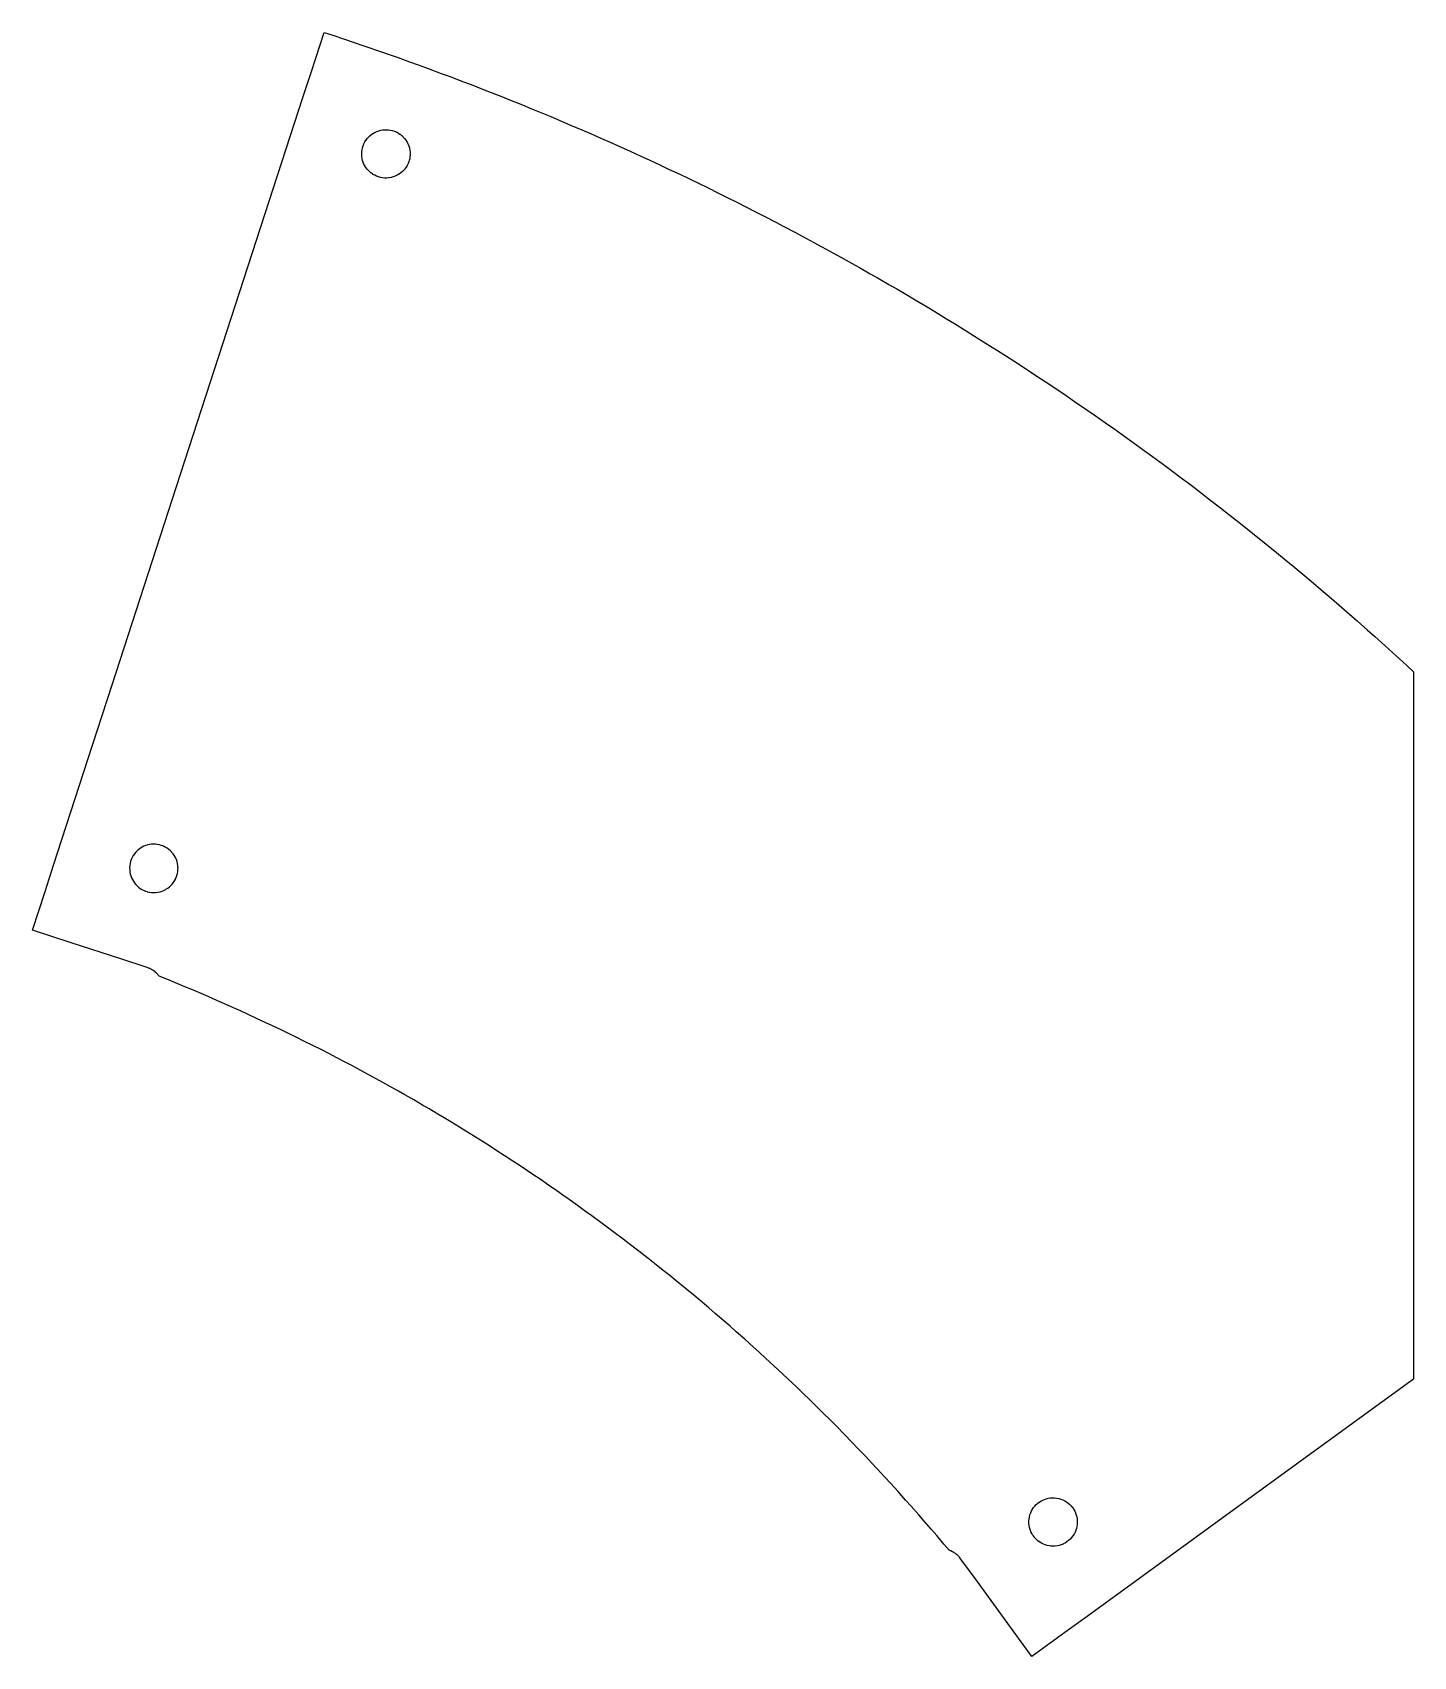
# Model space of a CAD drawing. Header units: millimetres. Extents: x -480 to -195, y 243 to 578.
import ezdxf

# ---------------------------------------------------------------- set-up
doc = ezdxf.new("R2010")
doc.units = ezdxf.units.MM
doc.layers.add('Mesh_cs002', color=7, linetype='CONTINUOUS')

msp = doc.modelspace()

# ---------------------------------------------------------------- linework, layer by layer
at = {"layer": 'Mesh_cs002'}
for p, q in [((-422.738, 570.228, 5.1), (-420.129, 578.258, 5.1)), ((-420.129, 578.258, 5.1), (-418.337, 577.669, 5.1)), ((-418.337, 577.669, 5.1), (-415.912, 576.871, 5.1)), ((-415.912, 576.871, 5.1), (-414.124, 576.268, 5.1)), ((-414.124, 576.268, 5.1), (-411.703, 575.452, 5.1)), ((-411.703, 575.452, 5.1), (-408.479, 574.334, 5.1)), ((-408.479, 574.334, 5.1), (-406.66, 573.706, 5.1)), ((-406.66, 573.706, 5.1), (-404.846, 573.065, 5.1)), ((-404.846, 573.065, 5.1), (-402.472, 572.219, 5.1)), ((-402.472, 572.219, 5.1), (-400.663, 571.565, 5.1)), ((-400.663, 571.565, 5.1), (-399.183, 571.028, 5.1)), ((-399.183, 571.028, 5.1), (-397.705, 570.483, 5.1)), ((-397.705, 570.483, 5.1), (-395.9, 569.816, 5.1)), ((-424.489, 564.839, 5.1), (-422.738, 570.228, 5.1)), ((-395.9, 569.816, 5.1), (-394.101, 569.135, 5.1)), ((-394.101, 569.135, 5.1), (-391.515, 568.164, 5.1)), ((-391.515, 568.164, 5.1), (-389.752, 567.488, 5.1)), ((-389.752, 567.488, 5.1), (-387.371, 566.568, 5.1)), ((-450.601, 484.474, 5.1), (-424.489, 564.839, 5.1)), ((-387.371, 566.568, 5.1), (-385.614, 565.879, 5.1)), ((-385.614, 565.879, 5.1), (-383.24, 564.941, 5.1)), ((-383.24, 564.941, 5.1), (-381.488, 564.24, 5.1)), ((-381.488, 564.24, 5.1), (-379.12, 563.285, 5.1)), ((-379.12, 563.285, 5.1), (-377.374, 562.571, 5.1)), ((-377.374, 562.571, 5.1), (-375.014, 561.599, 5.1)), ((-375.014, 561.599, 5.1), (-373.272, 560.872, 5.1)), ((-373.272, 560.872, 5.1), (-370.919, 559.882, 5.1)), ((-410.905, 556.701, 5.1), (-410.591, 556.992, 5.1)), ((-410.591, 556.992, 5.1), (-410.275, 557.239, 5.1)), ((-410.275, 557.239, 5.1), (-410.267, 557.246, 5.1)), ((-410.267, 557.246, 5.1), (-409.932, 557.466, 5.1)), ((-409.932, 557.466, 5.1), (-409.923, 557.471, 5.1)), ((-409.923, 557.471, 5.1), (-409.572, 557.663, 5.1)), ((-409.572, 557.663, 5.1), (-409.563, 557.668, 5.1)), ((-409.563, 557.668, 5.1), (-409.198, 557.829, 5.1)), ((-409.198, 557.829, 5.1), (-409.189, 557.833, 5.1)), ((-409.189, 557.833, 5.1), (-408.813, 557.964, 5.1)), ((-408.813, 557.964, 5.1), (-408.803, 557.968, 5.1)), ((-408.803, 557.968, 5.1), (-408.419, 558.067, 5.1)), ((-408.419, 558.067, 5.1), (-408.409, 558.07, 5.1)), ((-408.409, 558.07, 5.1), (-408.018, 558.138, 5.1)), ((-408.018, 558.138, 5.1), (-408.008, 558.14, 5.1)), ((-408.008, 558.14, 5.1), (-407.614, 558.176, 5.1)), ((-407.614, 558.176, 5.1), (-407.604, 558.176, 5.1)), ((-407.604, 558.176, 5.1), (-407.209, 558.18, 5.1)), ((-407.209, 558.18, 5.1), (-407.199, 558.18, 5.1)), ((-407.199, 558.18, 5.1), (-406.805, 558.152, 5.1)), ((-406.805, 558.152, 5.1), (-406.795, 558.151, 5.1)), ((-406.795, 558.151, 5.1), (-406.406, 558.092, 5.1)), ((-406.406, 558.092, 5.1), (-406.396, 558.09, 5.1)), ((-406.396, 558.09, 5.1), (-406.013, 558, 5.1)), ((-406.013, 558, 5.1), (-406.004, 557.997, 5.1)), ((-406.004, 557.997, 5.1), (-405.63, 557.876, 5.1)), ((-405.621, 557.873, 5.1), (-405.219, 557.704, 5.1)), ((-405.219, 557.704, 5.1), (-405.21, 557.7, 5.1)), ((-405.21, 557.7, 5.1), (-404.826, 557.497, 5.1)), ((-404.826, 557.497, 5.1), (-404.817, 557.492, 5.1)), ((-404.817, 557.492, 5.1), (-404.809, 557.487, 5.1)), ((-404.809, 557.487, 5.1), (-404.445, 557.251, 5.1)), ((-404.445, 557.251, 5.1), (-404.437, 557.245, 5.1)), ((-404.437, 557.245, 5.1), (-404.097, 556.978, 5.1)), ((-404.097, 556.978, 5.1), (-404.089, 556.97, 5.1)), ((-404.089, 556.97, 5.1), (-403.774, 556.675, 5.1)), ((-370.919, 559.882, 5.1), (-369.183, 559.143, 5.1)), ((-369.183, 559.143, 5.1), (-366.837, 558.136, 5.1)), ((-366.837, 558.136, 5.1), (-365.107, 557.384, 5.1)), ((-365.107, 557.384, 5.1), (-362.769, 556.36, 5.1)), ((-412.338, 553.559, 5.1), (-412.287, 553.988, 5.1)), ((-412.287, 553.988, 5.1), (-412.285, 553.999, 5.1)), ((-412.285, 553.999, 5.1), (-412.197, 554.422, 5.1)), ((-412.197, 554.422, 5.1), (-412.193, 554.433, 5.1)), ((-412.193, 554.433, 5.1), (-412.068, 554.845, 5.1)), ((-412.068, 554.845, 5.1), (-412.064, 554.856, 5.1)), ((-412.064, 554.856, 5.1), (-411.903, 555.255, 5.1)), ((-411.903, 555.255, 5.1), (-411.898, 555.264, 5.1)), ((-411.898, 555.264, 5.1), (-411.703, 555.647, 5.1)), ((-411.703, 555.647, 5.1), (-411.697, 555.656, 5.1)), ((-411.697, 555.656, 5.1), (-411.47, 556.019, 5.1)), ((-411.47, 556.019, 5.1), (-411.463, 556.028, 5.1)), ((-411.463, 556.028, 5.1), (-411.206, 556.369, 5.1)), ((-411.206, 556.369, 5.1), (-411.198, 556.377, 5.1)), ((-411.198, 556.377, 5.1), (-410.913, 556.694, 5.1)), ((-410.913, 556.694, 5.1), (-410.905, 556.701, 5.1)), ((-403.774, 556.675, 5.1), (-403.766, 556.666, 5.1)), ((-403.766, 556.666, 5.1), (-403.479, 556.345, 5.1)), ((-403.479, 556.345, 5.1), (-403.473, 556.336, 5.1)), ((-403.473, 556.336, 5.1), (-403.216, 555.991, 5.1)), ((-403.216, 555.991, 5.1), (-403.21, 555.982, 5.1)), ((-403.21, 555.982, 5.1), (-402.985, 555.617, 5.1)), ((-402.985, 555.617, 5.1), (-402.98, 555.607, 5.1)), ((-402.98, 555.607, 5.1), (-402.788, 555.224, 5.1)), ((-402.788, 555.224, 5.1), (-402.784, 555.214, 5.1)), ((-402.784, 555.214, 5.1), (-402.627, 554.816, 5.1)), ((-402.627, 554.816, 5.1), (-402.624, 554.806, 5.1)), ((-402.624, 554.806, 5.1), (-402.502, 554.397, 5.1)), ((-402.502, 554.397, 5.1), (-402.5, 554.387, 5.1)), ((-402.5, 554.387, 5.1), (-402.414, 553.963, 5.1)), ((-402.414, 553.963, 5.1), (-402.412, 553.952, 5.1)), ((-402.412, 553.952, 5.1), (-402.366, 553.554, 5.1)), ((-362.769, 556.36, 5.1), (-361.044, 555.596, 5.1)), ((-361.044, 555.596, 5.1), (-358.713, 554.555, 5.1)), ((-358.713, 554.555, 5.1), (-356.994, 553.778, 5.1)), ((-356.994, 553.778, 5.1), (-354.671, 552.72, 5.1)), ((-412.352, 553.114, 5.1), (-412.339, 553.548, 5.1)), ((-412.352, 553.103, 5.1), (-412.352, 553.114, 5.1)), ((-412.326, 552.669, 5.1), (-412.352, 553.103, 5.1)), ((-412.339, 553.548, 5.1), (-412.338, 553.559, 5.1)), ((-412.325, 552.658, 5.1), (-412.326, 552.669, 5.1)), ((-412.26, 552.227, 5.1), (-412.325, 552.658, 5.1)), ((-412.258, 552.217, 5.1), (-412.26, 552.227, 5.1)), ((-412.256, 552.208, 5.1), (-412.258, 552.217, 5.1)), ((-412.165, 551.826, 5.1), (-412.256, 552.208, 5.1)), ((-412.162, 551.816, 5.1), (-412.165, 551.826, 5.1)), ((-412.04, 551.442, 5.1), (-412.162, 551.816, 5.1)), ((-412.036, 551.433, 5.1), (-412.04, 551.442, 5.1)), ((-411.884, 551.069, 5.1), (-412.036, 551.433, 5.1)), ((-411.879, 551.06, 5.1), (-411.884, 551.069, 5.1)), ((-411.698, 550.71, 5.1), (-411.879, 551.06, 5.1)), ((-411.693, 550.701, 5.1), (-411.698, 550.71, 5.1)), ((-411.484, 550.366, 5.1), (-411.693, 550.701, 5.1)), ((-411.478, 550.358, 5.1), (-411.484, 550.366, 5.1)), ((-411.241, 550.04, 5.1), (-411.478, 550.358, 5.1)), ((-403.168, 550.446, 5.1), (-403.397, 550.125, 5.1)), ((-403.162, 550.455, 5.1), (-403.168, 550.446, 5.1)), ((-402.96, 550.794, 5.1), (-403.162, 550.455, 5.1)), ((-402.955, 550.804, 5.1), (-402.96, 550.794, 5.1)), ((-402.78, 551.159, 5.1), (-402.955, 550.804, 5.1)), ((-402.777, 551.167, 5.1), (-402.78, 551.159, 5.1)), ((-402.632, 551.535, 5.1), (-402.777, 551.167, 5.1)), ((-402.629, 551.543, 5.1), (-402.632, 551.535, 5.1)), ((-402.514, 551.923, 5.1), (-402.629, 551.543, 5.1)), ((-402.512, 551.931, 5.1), (-402.514, 551.923, 5.1)), ((-402.51, 551.939, 5.1), (-402.512, 551.931, 5.1)), ((-402.426, 552.327, 5.1), (-402.51, 551.939, 5.1)), ((-402.425, 552.338, 5.1), (-402.426, 552.327, 5.1)), ((-402.373, 552.733, 5.1), (-402.425, 552.338, 5.1)), ((-402.372, 552.744, 5.1), (-402.373, 552.733, 5.1)), ((-402.353, 553.143, 5.1), (-402.372, 552.744, 5.1)), ((-402.366, 553.554, 5.1), (-402.353, 553.154, 5.1)), ((-402.353, 553.154, 5.1), (-402.353, 553.143, 5.1)), ((-354.671, 552.72, 5.1), (-352.957, 551.93, 5.1)), ((-352.957, 551.93, 5.1), (-350.642, 550.855, 5.1)), ((-350.642, 550.855, 5.1), (-348.934, 550.053, 5.1)), ((-411.235, 550.032, 5.1), (-411.241, 550.04, 5.1)), ((-410.973, 549.734, 5.1), (-411.235, 550.032, 5.1)), ((-410.966, 549.727, 5.1), (-410.973, 549.734, 5.1)), ((-410.68, 549.451, 5.1), (-410.966, 549.727, 5.1)), ((-410.672, 549.444, 5.1), (-410.68, 549.451, 5.1)), ((-410.365, 549.192, 5.1), (-410.672, 549.444, 5.1)), ((-410.356, 549.186, 5.1), (-410.365, 549.192, 5.1)), ((-410.028, 548.959, 5.1), (-410.356, 549.186, 5.1)), ((-410.019, 548.954, 5.1), (-410.028, 548.959, 5.1)), ((-409.673, 548.754, 5.1), (-410.019, 548.954, 5.1)), ((-409.663, 548.749, 5.1), (-409.673, 548.754, 5.1)), ((-409.284, 548.571, 5.1), (-409.663, 548.749, 5.1)), ((-409.274, 548.567, 5.1), (-409.284, 548.571, 5.1)), ((-408.898, 548.427, 5.1), (-409.274, 548.567, 5.1)), ((-408.688, 548.364, 5.1), (-408.898, 548.427, 5.1)), ((-408.678, 548.362, 5.1), (-408.688, 548.364, 5.1)), ((-408.46, 548.307, 5.1), (-408.678, 548.362, 5.1)), ((-408.45, 548.305, 5.1), (-408.46, 548.307, 5.1)), ((-408.03, 548.229, 5.1), (-408.45, 548.305, 5.1)), ((-408.02, 548.228, 5.1), (-408.03, 548.229, 5.1)), ((-407.594, 548.189, 5.1), (-408.02, 548.228, 5.1)), ((-407.583, 548.188, 5.1), (-407.594, 548.189, 5.1)), ((-407.155, 548.187, 5.1), (-407.583, 548.188, 5.1)), ((-407.145, 548.187, 5.1), (-407.155, 548.187, 5.1)), ((-406.717, 548.223, 5.1), (-407.145, 548.187, 5.1)), ((-406.707, 548.225, 5.1), (-406.717, 548.223, 5.1)), ((-406.282, 548.299, 5.1), (-406.707, 548.225, 5.1)), ((-406.273, 548.301, 5.1), (-406.282, 548.299, 5.1)), ((-405.856, 548.412, 5.1), (-406.273, 548.301, 5.1)), ((-405.846, 548.415, 5.1), (-405.856, 548.412, 5.1)), ((-405.44, 548.563, 5.1), (-405.846, 548.415, 5.1)), ((-405.431, 548.567, 5.1), (-405.44, 548.563, 5.1)), ((-405.038, 548.751, 5.1), (-405.431, 548.567, 5.1)), ((-405.029, 548.755, 5.1), (-405.038, 548.751, 5.1)), ((-404.654, 548.974, 5.1), (-405.029, 548.755, 5.1)), ((-404.645, 548.979, 5.1), (-404.654, 548.974, 5.1)), ((-404.29, 549.231, 5.1), (-404.645, 548.979, 5.1)), ((-404.281, 549.238, 5.1), (-404.29, 549.231, 5.1)), ((-403.949, 549.52, 5.1), (-404.281, 549.238, 5.1)), ((-403.941, 549.528, 5.1), (-403.949, 549.52, 5.1)), ((-403.665, 549.807, 5.1), (-403.941, 549.528, 5.1)), ((-403.657, 549.815, 5.1), (-403.665, 549.807, 5.1)), ((-403.404, 550.116, 5.1), (-403.657, 549.815, 5.1)), ((-403.397, 550.125, 5.1), (-403.404, 550.116, 5.1)), ((-348.934, 550.053, 5.1), (-346.627, 548.962, 5.1)), ((-346.627, 548.962, 5.1), (-344.925, 548.147, 5.1)), ((-344.925, 548.147, 5.1), (-342.626, 547.039, 5.1)), ((-342.626, 547.039, 5.1), (-340.93, 546.212, 5.1)), ((-340.93, 546.212, 5.1), (-338.639, 545.086, 5.1)), ((-338.639, 545.086, 5.1), (-336.949, 544.247, 5.1)), ((-336.949, 544.247, 5.1), (-334.667, 543.105, 5.1)), ((-334.667, 543.105, 5.1), (-332.983, 542.254, 5.1)), ((-332.983, 542.254, 5.1), (-330.709, 541.095, 5.1)), ((-330.709, 541.095, 5.1), (-329.032, 540.231, 5.1)), ((-329.032, 540.231, 5.1), (-326.766, 539.056, 5.1)), ((-326.766, 539.056, 5.1), (-325.095, 538.18, 5.1)), ((-325.095, 538.18, 5.1), (-322.838, 536.988, 5.1)), ((-322.838, 536.988, 5.1), (-321.174, 536.1, 5.1)), ((-321.174, 536.1, 5.1), (-318.925, 534.892, 5.1)), ((-318.925, 534.892, 5.1), (-317.267, 533.992, 5.1)), ((-317.267, 533.992, 5.1), (-315.028, 532.767, 5.1)), ((-315.028, 532.767, 5.1), (-313.377, 531.855, 5.1)), ((-313.377, 531.855, 5.1), (-311.146, 530.614, 5.1)), ((-311.146, 530.614, 5.1), (-309.502, 529.69, 5.1)), ((-309.502, 529.69, 5.1), (-307.281, 528.433, 5.1)), ((-307.281, 528.433, 5.1), (-305.643, 527.497, 5.1)), ((-305.643, 527.497, 5.1), (-303.431, 526.224, 5.1)), ((-303.431, 526.224, 5.1), (-301.801, 525.275, 5.1)), ((-301.801, 525.275, 5.1), (-299.598, 523.986, 5.1)), ((-299.598, 523.986, 5.1), (-297.974, 523.026, 5.1)), ((-297.974, 523.026, 5.1), (-295.538, 521.575, 5.1)), ((-295.538, 521.575, 5.1), (-293.921, 520.603, 5.1)), ((-293.921, 520.603, 5.1), (-291.497, 519.132, 5.1)), ((-291.497, 519.132, 5.1), (-289.888, 518.148, 5.1)), ((-289.888, 518.148, 5.1), (-287.475, 516.658, 5.1)), ((-287.475, 516.658, 5.1), (-285.696, 515.551, 5.1)), ((-285.696, 515.551, 5.1), (-283.296, 514.041, 5.1)), ((-283.296, 514.041, 5.1), (-281.525, 512.92, 5.1)), ((-281.525, 512.92, 5.1), (-279.137, 511.39, 5.1)), ((-279.137, 511.39, 5.1), (-277.376, 510.255, 5.1)), ((-277.376, 510.255, 5.1), (-275, 508.706, 5.1)), ((-275, 508.706, 5.1), (-273.248, 507.556, 5.1)), ((-273.248, 507.556, 5.1), (-270.886, 505.989, 5.1)), ((-270.886, 505.989, 5.1), (-269.143, 504.825, 5.1)), ((-269.143, 504.825, 5.1), (-266.793, 503.238, 5.1)), ((-266.793, 503.238, 5.1), (-265.06, 502.06, 5.1)), ((-265.06, 502.06, 5.1), (-262.723, 500.454, 5.1)), ((-262.723, 500.454, 5.1), (-261, 499.262, 5.1)), ((-261, 499.262, 5.1), (-258.676, 497.637, 5.1)), ((-258.676, 497.637, 5.1), (-256.962, 496.431, 5.1)), ((-256.962, 496.431, 5.1), (-254.652, 494.788, 5.1)), ((-254.652, 494.788, 5.1), (-252.948, 493.568, 5.1)), ((-252.948, 493.568, 5.1), (-250.651, 491.906, 5.1)), ((-250.651, 491.906, 5.1), (-248.957, 490.673, 5.1)), ((-248.957, 490.673, 5.1), (-246.674, 488.992, 5.1)), ((-246.674, 488.992, 5.1), (-244.99, 487.745, 5.1)), ((-244.99, 487.745, 5.1), (-242.72, 486.046, 5.1)), ((-463.911, 443.511, 5.1), (-450.601, 484.474, 5.1)), ((-242.72, 486.046, 5.1), (-241.046, 484.785, 5.1)), ((-241.046, 484.785, 5.1), (-238.791, 483.067, 5.1)), ((-238.791, 483.067, 5.1), (-237.127, 481.793, 5.1)), ((-237.127, 481.793, 5.1), (-234.886, 480.057, 5.1)), ((-234.886, 480.057, 5.1), (-233.233, 478.77, 5.1)), ((-233.233, 478.77, 5.1), (-231.005, 477.016, 5.1)), ((-231.005, 477.016, 5.1), (-229.363, 475.715, 5.1)), ((-229.363, 475.715, 5.1), (-227.15, 473.943, 5.1)), ((-227.15, 473.943, 5.1), (-225.518, 472.629, 5.1)), ((-225.518, 472.629, 5.1), (-223.319, 470.839, 5.1)), ((-223.319, 470.839, 5.1), (-221.698, 469.512, 5.1)), ((-221.698, 469.512, 5.1), (-219.514, 467.705, 5.1)), ((-219.514, 467.705, 5.1), (-217.904, 466.364, 5.1)), ((-217.904, 466.364, 5.1), (-215.735, 464.539, 5.1)), ((-215.735, 464.539, 5.1), (-214.135, 463.186, 5.1)), ((-214.135, 463.186, 5.1), (-211.981, 461.343, 5.1)), ((-211.981, 461.343, 5.1), (-210.393, 459.977, 5.1)), ((-210.393, 459.977, 5.1), (-208.254, 458.117, 5.1)), ((-208.254, 458.117, 5.1), (-206.676, 456.738, 5.1)), ((-206.676, 456.738, 5.1), (-204.552, 454.861, 5.1)), ((-204.552, 454.861, 5.1), (-202.986, 453.469, 5.1)), ((-202.986, 453.469, 5.1), (-200.878, 451.575, 5.1)), ((-200.878, 451.575, 5.1), (-199.332, 450.178, 5.1)), ((-199.332, 450.178, 5.1), (-197.929, 448.9, 5.1)), ((-197.929, 448.9, 5.1), (-196.395, 447.492, 5.1)), ((-196.395, 447.492, 5.1), (-195, 446.208, 5.1)), ((-195, 446.208, 5.1), (-195, 391.85, 5.1)), ((-468.926, 428.078, 5.1), (-463.911, 443.511, 5.1)), ((-476.027, 406.222, 5.1), (-468.926, 428.078, 5.1)), ((-458.408, 409.505, 5.1), (-458.706, 409.25, 5.1)), ((-458.399, 409.511, 5.1), (-458.408, 409.505, 5.1)), ((-458.072, 409.747, 5.1), (-458.399, 409.511, 5.1)), ((-457.727, 409.957, 5.1), (-458.072, 409.747, 5.1)), ((-457.374, 410.134, 5.1), (-457.727, 409.957, 5.1)), ((-457.365, 410.138, 5.1), (-457.374, 410.134, 5.1)), ((-456.998, 410.286, 5.1), (-457.365, 410.138, 5.1)), ((-456.989, 410.289, 5.1), (-456.998, 410.286, 5.1)), ((-456.611, 410.407, 5.1), (-456.989, 410.289, 5.1)), ((-456.601, 410.409, 5.1), (-456.611, 410.407, 5.1)), ((-456.214, 410.497, 5.1), (-456.601, 410.409, 5.1)), ((-456.204, 410.498, 5.1), (-456.214, 410.497, 5.1)), ((-455.81, 410.554, 5.1), (-456.204, 410.498, 5.1)), ((-455.8, 410.554, 5.1), (-455.81, 410.554, 5.1)), ((-455.403, 410.578, 5.1), (-455.8, 410.554, 5.1)), ((-455.393, 410.578, 5.1), (-455.403, 410.578, 5.1)), ((-454.994, 410.569, 5.1), (-455.393, 410.578, 5.1)), ((-454.984, 410.568, 5.1), (-454.994, 410.569, 5.1)), ((-454.586, 410.526, 5.1), (-454.984, 410.568, 5.1)), ((-454.575, 410.524, 5.1), (-454.586, 410.526, 5.1)), ((-454.163, 410.445, 5.1), (-454.575, 410.524, 5.1)), ((-454.153, 410.442, 5.1), (-454.163, 410.445, 5.1)), ((-453.767, 410.334, 5.1), (-454.153, 410.442, 5.1)), ((-453.56, 410.262, 5.1), (-453.767, 410.334, 5.1)), ((-453.55, 410.258, 5.1), (-453.56, 410.262, 5.1)), ((-453.342, 410.174, 5.1), (-453.55, 410.258, 5.1)), ((-453.332, 410.17, 5.1), (-453.342, 410.174, 5.1)), ((-452.948, 409.985, 5.1), (-453.332, 410.17, 5.1)), ((-452.939, 409.98, 5.1), (-452.948, 409.985, 5.1)), ((-452.572, 409.761, 5.1), (-452.939, 409.98, 5.1)), ((-452.563, 409.755, 5.1), (-452.572, 409.761, 5.1)), ((-452.215, 409.504, 5.1), (-452.563, 409.755, 5.1)), ((-452.208, 409.498, 5.1), (-452.215, 409.504, 5.1)), ((-451.882, 409.217, 5.1), (-452.208, 409.498, 5.1)), ((-477.778, 400.832, 5.1), (-476.027, 406.222, 5.1)), ((-460.28, 406.142, 5.1), (-460.31, 405.704, 5.1)), ((-460.211, 406.577, 5.1), (-460.28, 406.142, 5.1)), ((-460.104, 407.005, 5.1), (-460.211, 406.577, 5.1)), ((-459.959, 407.423, 5.1), (-460.104, 407.005, 5.1)), ((-459.778, 407.827, 5.1), (-459.959, 407.423, 5.1)), ((-459.561, 408.215, 5.1), (-459.778, 407.827, 5.1)), ((-459.31, 408.582, 5.1), (-459.561, 408.215, 5.1)), ((-459.026, 408.926, 5.1), (-459.31, 408.582, 5.1)), ((-458.721, 409.236, 5.1), (-459.026, 408.926, 5.1)), ((-458.706, 409.25, 5.1), (-458.721, 409.236, 5.1)), ((-451.875, 409.21, 5.1), (-451.882, 409.217, 5.1)), ((-451.575, 408.901, 5.1), (-451.875, 409.21, 5.1)), ((-451.569, 408.893, 5.1), (-451.575, 408.901, 5.1)), ((-451.297, 408.558, 5.1), (-451.569, 408.893, 5.1)), ((-451.291, 408.55, 5.1), (-451.297, 408.558, 5.1)), ((-451.049, 408.192, 5.1), (-451.291, 408.55, 5.1)), ((-451.044, 408.183, 5.1), (-451.049, 408.192, 5.1)), ((-450.835, 407.804, 5.1), (-451.044, 408.183, 5.1)), ((-450.83, 407.795, 5.1), (-450.835, 407.804, 5.1)), ((-450.655, 407.398, 5.1), (-450.83, 407.795, 5.1)), ((-450.651, 407.388, 5.1), (-450.655, 407.398, 5.1)), ((-450.511, 406.976, 5.1), (-450.651, 407.388, 5.1)), ((-450.508, 406.965, 5.1), (-450.511, 406.976, 5.1)), ((-450.406, 406.541, 5.1), (-450.508, 406.965, 5.1)), ((-450.403, 406.531, 5.1), (-450.406, 406.541, 5.1)), ((-450.344, 406.142, 5.1), (-450.403, 406.531, 5.1)), ((-450.343, 406.131, 5.1), (-450.344, 406.142, 5.1)), ((-450.315, 405.739, 5.1), (-450.343, 406.131, 5.1)), ((-460.31, 405.704, 5.1), (-460.302, 405.266, 5.1)), ((-460.302, 405.266, 5.1), (-460.256, 404.831, 5.1)), ((-460.256, 404.831, 5.1), (-460.171, 404.401, 5.1)), ((-460.171, 404.401, 5.1), (-460.061, 404.015, 5.1)), ((-460.061, 404.015, 5.1), (-459.916, 403.63, 5.1)), ((-459.916, 403.63, 5.1), (-459.741, 403.259, 5.1)), ((-459.741, 403.259, 5.1), (-459.536, 402.904, 5.1)), ((-459.536, 402.904, 5.1), (-459.304, 402.569, 5.1)), ((-451.496, 402.348, 5.1), (-451.25, 402.664, 5.1)), ((-451.25, 402.664, 5.1), (-451.244, 402.672, 5.1)), ((-451.244, 402.672, 5.1), (-451.025, 403.006, 5.1)), ((-451.025, 403.006, 5.1), (-451.019, 403.015, 5.1)), ((-451.019, 403.015, 5.1), (-450.829, 403.365, 5.1)), ((-450.829, 403.365, 5.1), (-450.824, 403.375, 5.1)), ((-450.824, 403.375, 5.1), (-450.663, 403.739, 5.1)), ((-450.663, 403.739, 5.1), (-450.66, 403.746, 5.1)), ((-450.66, 403.746, 5.1), (-450.657, 403.754, 5.1)), ((-450.657, 403.754, 5.1), (-450.527, 404.129, 5.1)), ((-450.527, 404.129, 5.1), (-450.525, 404.137, 5.1)), ((-450.525, 404.137, 5.1), (-450.425, 404.52, 5.1)), ((-450.425, 404.52, 5.1), (-450.424, 404.529, 5.1)), ((-450.424, 404.529, 5.1), (-450.356, 404.918, 5.1)), ((-450.356, 404.918, 5.1), (-450.354, 404.929, 5.1)), ((-450.354, 404.929, 5.1), (-450.319, 405.322, 5.1)), ((-450.319, 405.322, 5.1), (-450.318, 405.333, 5.1)), ((-450.318, 405.333, 5.1), (-450.314, 405.728, 5.1)), ((-450.314, 405.728, 5.1), (-450.315, 405.739, 5.1)), ((-480.387, 392.802, 5.1), (-477.778, 400.832, 5.1)), ((-459.304, 402.569, 5.1), (-459.046, 402.254, 5.1)), ((-459.046, 402.254, 5.1), (-458.763, 401.961, 5.1)), ((-458.763, 401.961, 5.1), (-458.756, 401.954, 5.1)), ((-458.756, 401.954, 5.1), (-458.458, 401.693, 5.1)), ((-458.458, 401.693, 5.1), (-458.451, 401.686, 5.1)), ((-458.451, 401.686, 5.1), (-458.133, 401.451, 5.1)), ((-458.133, 401.451, 5.1), (-457.79, 401.236, 5.1)), ((-457.79, 401.236, 5.1), (-457.432, 401.051, 5.1)), ((-457.432, 401.051, 5.1), (-457.423, 401.046, 5.1)), ((-457.423, 401.046, 5.1), (-457.06, 400.895, 5.1)), ((-457.06, 400.895, 5.1), (-456.677, 400.769, 5.1)), ((-456.677, 400.769, 5.1), (-456.668, 400.766, 5.1)), ((-456.668, 400.766, 5.1), (-456.244, 400.667, 5.1)), ((-456.244, 400.667, 5.1), (-456.234, 400.665, 5.1)), ((-456.234, 400.665, 5.1), (-455.804, 400.603, 5.1)), ((-455.804, 400.603, 5.1), (-455.794, 400.602, 5.1)), ((-455.794, 400.602, 5.1), (-455.784, 400.602, 5.1)), ((-455.784, 400.602, 5.1), (-455.351, 400.579, 5.1)), ((-455.351, 400.579, 5.1), (-455.341, 400.579, 5.1)), ((-455.341, 400.579, 5.1), (-454.909, 400.595, 5.1)), ((-454.909, 400.595, 5.1), (-454.898, 400.596, 5.1)), ((-454.898, 400.596, 5.1), (-454.469, 400.65, 5.1)), ((-454.469, 400.65, 5.1), (-454.458, 400.653, 5.1)), ((-454.458, 400.653, 5.1), (-454.037, 400.744, 5.1)), ((-454.037, 400.744, 5.1), (-454.027, 400.747, 5.1)), ((-454.027, 400.747, 5.1), (-453.616, 400.875, 5.1)), ((-453.616, 400.875, 5.1), (-453.606, 400.879, 5.1)), ((-453.606, 400.879, 5.1), (-453.209, 401.042, 5.1)), ((-453.209, 401.042, 5.1), (-453.199, 401.047, 5.1)), ((-453.199, 401.047, 5.1), (-452.819, 401.245, 5.1)), ((-452.819, 401.245, 5.1), (-452.81, 401.25, 5.1)), ((-452.81, 401.25, 5.1), (-452.449, 401.479, 5.1)), ((-452.449, 401.479, 5.1), (-452.44, 401.486, 5.1)), ((-452.44, 401.486, 5.1), (-452.102, 401.745, 5.1)), ((-452.102, 401.745, 5.1), (-452.094, 401.753, 5.1)), ((-452.094, 401.753, 5.1), (-451.775, 402.045, 5.1)), ((-451.775, 402.045, 5.1), (-451.767, 402.053, 5.1)), ((-451.767, 402.053, 5.1), (-451.496, 402.348, 5.1)), ((-472.357, 390.193, 5.1), (-480.387, 392.802, 5.1)), ((-462.095, 386.859, 5.1), (-472.357, 390.193, 5.1)), ((-195, 391.85, 5.1), (-195, 313.47, 5.1)), ((-456.706, 385.108, 5.1), (-462.095, 386.859, 5.1)), ((-456.38, 384.987, 5.1), (-456.706, 385.108, 5.1)), ((-456.329, 384.968, 5.1), (-456.38, 384.987, 5.1)), ((-456.149, 384.882, 5.1), (-456.329, 384.968, 5.1)), ((-455.928, 384.771, 5.1), (-456.149, 384.882, 5.1)), ((-455.876, 384.748, 5.1), (-455.928, 384.771, 5.1)), ((-455.821, 384.721, 5.1), (-455.876, 384.748, 5.1)), ((-455.766, 384.691, 5.1), (-455.821, 384.721, 5.1)), ((-455.678, 384.639, 5.1), (-455.766, 384.691, 5.1)), ((-455.624, 384.606, 5.1), (-455.678, 384.639, 5.1)), ((-455.534, 384.549, 5.1), (-455.624, 384.606, 5.1)), ((-455.5, 384.527, 5.1), (-455.534, 384.549, 5.1)), ((-455.411, 384.467, 5.1), (-455.5, 384.527, 5.1)), ((-455.378, 384.444, 5.1), (-455.411, 384.467, 5.1)), ((-455.306, 384.393, 5.1), (-455.378, 384.444, 5.1)), ((-455.054, 384.194, 5.1), (-455.306, 384.393, 5.1)), ((-455.015, 384.164, 5.1), (-455.054, 384.194, 5.1)), ((-454.828, 383.992, 5.1), (-455.015, 384.164, 5.1)), ((-454.747, 383.919, 5.1), (-454.828, 383.992, 5.1)), ((-454.731, 383.902, 5.1), (-454.747, 383.919, 5.1)), ((-454.485, 383.64, 5.1), (-454.731, 383.902, 5.1)), ((-454.394, 383.531, 5.1), (-454.485, 383.64, 5.1)), ((-454.224, 383.315, 5.1), (-454.394, 383.531, 5.1)), ((-452.274, 382.523, 5.1), (-454.224, 383.315, 5.1)), ((-450.833, 381.937, 5.1), (-452.274, 382.523, 5.1)), ((-448.888, 381.127, 5.1), (-450.833, 381.937, 5.1)), ((-447.451, 380.528, 5.1), (-448.888, 381.127, 5.1)), ((-445.515, 379.701, 5.1), (-447.451, 380.528, 5.1)), ((-444.085, 379.09, 5.1), (-445.515, 379.701, 5.1)), ((-442.157, 378.246, 5.1), (-444.085, 379.09, 5.1)), ((-440.732, 377.622, 5.1), (-442.157, 378.246, 5.1)), ((-438.812, 376.762, 5.1), (-440.732, 377.622, 5.1)), ((-437.393, 376.125, 5.1), (-438.812, 376.762, 5.1)), ((-435.979, 375.476, 5.1), (-437.393, 376.125, 5.1)), ((-434.067, 374.599, 5.1), (-435.979, 375.476, 5.1)), ((-432.162, 373.704, 5.1), (-434.067, 374.599, 5.1)), ((-430.754, 373.043, 5.1), (-432.162, 373.704, 5.1)), ((-428.858, 372.131, 5.1), (-430.754, 373.043, 5.1)), ((-427.456, 371.457, 5.1), (-428.858, 372.131, 5.1)), ((-426.06, 370.771, 5.1), (-427.456, 371.457, 5.1)), ((-424.172, 369.843, 5.1), (-426.06, 370.771, 5.1)), ((-422.292, 368.898, 5.1), (-424.172, 369.843, 5.1)), ((-420.902, 368.199, 5.1), (-422.292, 368.898, 5.1)), ((-419.03, 367.238, 5.1), (-420.902, 368.199, 5.1)), ((-417.647, 366.527, 5.1), (-419.03, 367.238, 5.1)), ((-415.784, 365.549, 5.1), (-417.647, 366.527, 5.1)), ((-414.407, 364.826, 5.1), (-415.784, 365.549, 5.1)), ((-412.553, 363.832, 5.1), (-414.407, 364.826, 5.1)), ((-411.183, 363.097, 5.1), (-412.553, 363.832, 5.1)), ((-409.337, 362.086, 5.1), (-411.183, 363.097, 5.1)), ((-407.974, 361.338, 5.1), (-409.337, 362.086, 5.1)), ((-406.137, 360.311, 5.1), (-407.974, 361.338, 5.1)), ((-404.78, 359.552, 5.1), (-406.137, 360.311, 5.1)), ((-403.43, 358.781, 5.1), (-404.78, 359.552, 5.1)), ((-401.603, 357.737, 5.1), (-403.43, 358.781, 5.1)), ((-399.785, 356.678, 5.1), (-401.603, 357.737, 5.1)), ((-398.442, 355.895, 5.1), (-399.785, 356.678, 5.1)), ((-396.634, 354.819, 5.1), (-398.442, 355.895, 5.1)), ((-395.297, 354.024, 5.1), (-396.634, 354.819, 5.1)), ((-393.968, 353.217, 5.1), (-395.297, 354.024, 5.1)), ((-392.169, 352.126, 5.1), (-393.968, 353.217, 5.1)), ((-390.847, 351.307, 5.1), (-392.169, 352.126, 5.1)), ((-389.059, 350.2, 5.1), (-390.847, 351.307, 5.1)), ((-387.28, 349.077, 5.1), (-389.059, 350.2, 5.1)), ((-385.965, 348.247, 5.1), (-387.28, 349.077, 5.1)), ((-384.196, 347.108, 5.1), (-385.965, 348.247, 5.1)), ((-382.889, 346.266, 5.1), (-384.196, 347.108, 5.1)), ((-381.13, 345.112, 5.1), (-382.889, 346.266, 5.1)), ((-379.831, 344.258, 5.1), (-381.13, 345.112, 5.1)), ((-378.082, 343.088, 5.1), (-379.831, 344.258, 5.1)), ((-376.79, 342.224, 5.1), (-378.082, 343.088, 5.1)), ((-375.506, 341.348, 5.1), (-376.79, 342.224, 5.1)), ((-373.768, 340.162, 5.1), (-375.506, 341.348, 5.1)), ((-372.041, 338.961, 5.1), (-373.768, 340.162, 5.1)), ((-370.764, 338.074, 5.1), (-372.041, 338.961, 5.1)), ((-369.496, 337.175, 5.1), (-370.764, 338.074, 5.1)), ((-367.779, 335.959, 5.1), (-369.496, 337.175, 5.1)), ((-366.074, 334.728, 5.1), (-367.779, 335.959, 5.1)), ((-364.813, 333.818, 5.1), (-366.074, 334.728, 5.1)), ((-362.931, 332.433, 5.1), (-364.813, 333.818, 5.1)), ((-361.54, 331.409, 5.1), (-362.931, 332.433, 5.1)), ((-360.159, 330.371, 5.1), (-361.54, 331.409, 5.1)), ((-358.29, 328.967, 5.1), (-360.159, 330.371, 5.1)), ((-356.436, 327.545, 5.1), (-358.29, 328.967, 5.1)), ((-355.065, 326.494, 5.1), (-356.436, 327.545, 5.1)), ((-353.225, 325.054, 5.1), (-355.065, 326.494, 5.1)), ((-351.865, 323.989, 5.1), (-353.225, 325.054, 5.1)), ((-350.039, 322.531, 5.1), (-351.865, 323.989, 5.1)), ((-348.689, 321.453, 5.1), (-350.039, 322.531, 5.1)), ((-347.35, 320.362, 5.1), (-348.689, 321.453, 5.1)), ((-345.539, 318.886, 5.1), (-347.35, 320.362, 5.1)), ((-343.742, 317.392, 5.1), (-345.539, 318.886, 5.1)), ((-342.414, 316.288, 5.1), (-343.742, 317.392, 5.1)), ((-340.632, 314.776, 5.1), (-342.414, 316.288, 5.1)), ((-339.315, 313.659, 5.1), (-340.632, 314.776, 5.1)), ((-337.548, 312.13, 5.1), (-339.315, 313.659, 5.1)), ((-336.242, 311, 5.1), (-337.548, 312.13, 5.1)), ((-195, 313.47, 5.1), (-195, 300.074, 5.1)), ((-334.947, 309.857, 5.1), (-336.242, 311, 5.1)), ((-333.195, 308.311, 5.1), (-334.947, 309.857, 5.1)), ((-331.458, 306.748, 5.1), (-333.195, 308.311, 5.1)), ((-330.175, 305.592, 5.1), (-331.458, 306.748, 5.1)), ((-328.903, 304.424, 5.1), (-330.175, 305.592, 5.1)), ((-327.182, 302.844, 5.1), (-328.903, 304.424, 5.1)), ((-325.476, 301.247, 5.1), (-327.182, 302.844, 5.1)), ((-324.216, 300.066, 5.1), (-325.476, 301.247, 5.1)), ((-322.526, 298.453, 5.1), (-324.216, 300.066, 5.1)), ((-195, 300.074, 5.1), (-201.564, 295.305, 5.1)), ((-321.278, 297.26, 5.1), (-322.526, 298.453, 5.1)), ((-319.604, 295.63, 5.1), (-321.278, 297.26, 5.1)), ((-318.367, 294.425, 5.1), (-319.604, 295.63, 5.1)), ((-201.564, 295.305, 5.1), (-228.283, 275.893, 5.1)), ((-317.142, 293.208, 5.1), (-318.367, 294.425, 5.1)), ((-315.485, 291.561, 5.1), (-317.142, 293.208, 5.1)), ((-314.272, 290.332, 5.1), (-315.485, 291.561, 5.1)), ((-312.631, 288.669, 5.1), (-314.272, 290.332, 5.1)), ((-311.006, 286.991, 5.1), (-312.631, 288.669, 5.1)), ((-309.806, 285.75, 5.1), (-311.006, 286.991, 5.1)), ((-308.198, 284.055, 5.1), (-309.806, 285.75, 5.1)), ((-307.009, 282.803, 5.1), (-308.198, 284.055, 5.1)), ((-305.833, 281.538, 5.1), (-307.009, 282.803, 5.1)), ((-304.242, 279.828, 5.1), (-305.833, 281.538, 5.1)), ((-303.079, 278.552, 5.1), (-304.242, 279.828, 5.1)), ((-301.504, 276.827, 5.1), (-303.079, 278.552, 5.1)), ((-299.947, 275.085, 5.1), (-301.504, 276.827, 5.1)), ((-271.626, 275.076, 5.1), (-271.264, 275.231, 5.1)), ((-271.264, 275.231, 5.1), (-271.253, 275.235, 5.1)), ((-271.253, 275.235, 5.1), (-270.88, 275.361, 5.1)), ((-270.88, 275.361, 5.1), (-270.869, 275.364, 5.1)), ((-270.869, 275.364, 5.1), (-270.487, 275.458, 5.1)), ((-270.487, 275.458, 5.1), (-270.476, 275.46, 5.1)), ((-270.476, 275.46, 5.1), (-270.088, 275.524, 5.1)), ((-270.088, 275.524, 5.1), (-270.077, 275.525, 5.1)), ((-270.077, 275.525, 5.1), (-269.643, 275.559, 5.1)), ((-269.643, 275.559, 5.1), (-269.632, 275.559, 5.1)), ((-269.632, 275.559, 5.1), (-269.197, 275.554, 5.1)), ((-269.197, 275.554, 5.1), (-269.186, 275.553, 5.1)), ((-269.186, 275.553, 5.1), (-268.754, 275.509, 5.1)), ((-268.754, 275.509, 5.1), (-268.744, 275.507, 5.1)), ((-268.744, 275.507, 5.1), (-268.318, 275.425, 5.1)), ((-268.318, 275.425, 5.1), (-268.309, 275.423, 5.1)), ((-268.309, 275.423, 5.1), (-267.893, 275.304, 5.1)), ((-267.893, 275.304, 5.1), (-267.884, 275.301, 5.1)), ((-267.884, 275.301, 5.1), (-267.481, 275.146, 5.1)), ((-267.481, 275.146, 5.1), (-267.472, 275.142, 5.1)), ((-267.472, 275.142, 5.1), (-267.085, 274.952, 5.1)), ((-228.283, 275.893, 5.1), (-262.464, 251.059, 5.1)), ((-298.796, 273.798, 5.1), (-299.947, 275.085, 5.1)), ((-297.257, 272.042, 5.1), (-298.796, 273.798, 5.1)), ((-296.118, 270.744, 5.1), (-297.257, 272.042, 5.1)), ((-274.366, 271.604, 5.1), (-274.26, 272.017, 5.1)), ((-274.26, 272.017, 5.1), (-274.256, 272.028, 5.1)), ((-274.256, 272.028, 5.1), (-274.115, 272.43, 5.1)), ((-274.115, 272.43, 5.1), (-274.11, 272.44, 5.1)), ((-274.11, 272.44, 5.1), (-273.931, 272.833, 5.1)), ((-273.931, 272.833, 5.1), (-273.925, 272.843, 5.1)), ((-273.925, 272.843, 5.1), (-273.729, 273.192, 5.1)), ((-273.729, 273.192, 5.1), (-273.504, 273.524, 5.1)), ((-273.504, 273.524, 5.1), (-273.498, 273.533, 5.1)), ((-273.498, 273.533, 5.1), (-273.248, 273.844, 5.1)), ((-273.248, 273.844, 5.1), (-273.241, 273.852, 5.1)), ((-273.241, 273.852, 5.1), (-272.967, 274.141, 5.1)), ((-272.967, 274.141, 5.1), (-272.959, 274.149, 5.1)), ((-272.959, 274.149, 5.1), (-272.663, 274.414, 5.1)), ((-272.663, 274.414, 5.1), (-272.657, 274.42, 5.1)), ((-272.657, 274.42, 5.1), (-272.651, 274.424, 5.1)), ((-272.651, 274.424, 5.1), (-272.335, 274.664, 5.1)), ((-272.335, 274.664, 5.1), (-272.328, 274.669, 5.1)), ((-272.328, 274.669, 5.1), (-271.993, 274.882, 5.1)), ((-271.993, 274.882, 5.1), (-271.986, 274.886, 5.1)), ((-271.986, 274.886, 5.1), (-271.636, 275.071, 5.1)), ((-271.636, 275.071, 5.1), (-271.626, 275.076, 5.1)), ((-267.085, 274.952, 5.1), (-267.076, 274.947, 5.1)), ((-267.076, 274.947, 5.1), (-266.709, 274.725, 5.1)), ((-266.709, 274.725, 5.1), (-266.7, 274.72, 5.1)), ((-266.7, 274.72, 5.1), (-266.354, 274.466, 5.1)), ((-266.354, 274.466, 5.1), (-266.346, 274.46, 5.1)), ((-266.346, 274.46, 5.1), (-266.025, 274.178, 5.1)), ((-266.025, 274.178, 5.1), (-266.017, 274.171, 5.1)), ((-266.017, 274.171, 5.1), (-265.722, 273.863, 5.1)), ((-265.722, 273.863, 5.1), (-265.715, 273.855, 5.1)), ((-265.715, 273.855, 5.1), (-265.571, 273.683, 5.1)), ((-265.571, 273.683, 5.1), (-265.564, 273.675, 5.1)), ((-265.564, 273.675, 5.1), (-265.432, 273.5, 5.1)), ((-265.432, 273.5, 5.1), (-265.209, 273.166, 5.1)), ((-265.209, 273.166, 5.1), (-265.203, 273.158, 5.1)), ((-265.203, 273.158, 5.1), (-265.001, 272.79, 5.1)), ((-265.001, 272.79, 5.1), (-264.996, 272.78, 5.1)), ((-264.996, 272.78, 5.1), (-264.833, 272.415, 5.1)), ((-264.833, 272.415, 5.1), (-264.829, 272.406, 5.1)), ((-264.829, 272.406, 5.1), (-264.697, 272.03, 5.1)), ((-264.697, 272.03, 5.1), (-264.694, 272.02, 5.1)), ((-264.694, 272.02, 5.1), (-264.594, 271.635, 5.1)), ((-294.634, 269.017, 5.1), (-296.118, 270.744, 5.1)), ((-293.537, 267.741, 5.1), (-294.634, 269.017, 5.1)), ((-274.474, 270.721, 5.1), (-274.473, 270.732, 5.1)), ((-274.469, 270.291, 5.1), (-274.474, 270.721, 5.1)), ((-274.473, 270.732, 5.1), (-274.441, 271.16, 5.1)), ((-274.469, 270.28, 5.1), (-274.469, 270.291, 5.1)), ((-274.426, 269.851, 5.1), (-274.469, 270.28, 5.1)), ((-274.441, 271.16, 5.1), (-274.439, 271.171, 5.1)), ((-274.439, 271.171, 5.1), (-274.369, 271.593, 5.1)), ((-274.424, 269.84, 5.1), (-274.426, 269.851, 5.1)), ((-274.343, 269.416, 5.1), (-274.424, 269.84, 5.1)), ((-274.369, 271.593, 5.1), (-274.366, 271.604, 5.1)), ((-274.341, 269.405, 5.1), (-274.343, 269.416, 5.1)), ((-274.223, 268.989, 5.1), (-274.341, 269.405, 5.1)), ((-274.22, 268.979, 5.1), (-274.223, 268.989, 5.1)), ((-274.064, 268.574, 5.1), (-274.22, 268.979, 5.1)), ((-274.061, 268.565, 5.1), (-274.064, 268.574, 5.1)), ((-274.056, 268.556, 5.1), (-274.061, 268.565, 5.1)), ((-273.865, 268.166, 5.1), (-274.056, 268.556, 5.1)), ((-264.945, 268.45, 5.1), (-265.145, 268.063, 5.1)), ((-264.94, 268.459, 5.1), (-264.945, 268.45, 5.1)), ((-264.936, 268.468, 5.1), (-264.94, 268.459, 5.1)), ((-264.786, 268.831, 5.1), (-264.936, 268.468, 5.1)), ((-264.783, 268.84, 5.1), (-264.786, 268.831, 5.1)), ((-264.661, 269.214, 5.1), (-264.783, 268.84, 5.1)), ((-264.659, 269.224, 5.1), (-264.661, 269.214, 5.1)), ((-264.568, 269.608, 5.1), (-264.659, 269.224, 5.1)), ((-264.594, 271.635, 5.1), (-264.591, 271.625, 5.1)), ((-264.591, 271.625, 5.1), (-264.522, 271.233, 5.1)), ((-264.567, 269.618, 5.1), (-264.568, 269.608, 5.1)), ((-264.507, 270.008, 5.1), (-264.567, 269.618, 5.1)), ((-264.522, 271.233, 5.1), (-264.521, 271.223, 5.1)), ((-264.521, 271.223, 5.1), (-264.484, 270.828, 5.1)), ((-264.479, 270.412, 5.1), (-264.507, 270.018, 5.1)), ((-264.507, 270.018, 5.1), (-264.507, 270.008, 5.1)), ((-264.484, 270.828, 5.1), (-264.483, 270.818, 5.1)), ((-264.483, 270.818, 5.1), (-264.479, 270.422, 5.1)), ((-264.479, 270.422, 5.1), (-264.479, 270.412, 5.1)), ((-292.071, 266.002, 5.1), (-293.537, 267.741, 5.1)), ((-290.987, 264.717, 5.1), (-292.071, 266.002, 5.1)), ((-273.86, 268.157, 5.1), (-273.865, 268.166, 5.1)), ((-273.635, 267.785, 5.1), (-273.86, 268.157, 5.1)), ((-273.398, 267.459, 5.1), (-273.629, 267.777, 5.1)), ((-273.392, 267.452, 5.1), (-273.398, 267.459, 5.1)), ((-273.135, 267.153, 5.1), (-273.392, 267.452, 5.1)), ((-273.128, 267.146, 5.1), (-273.135, 267.153, 5.1)), ((-272.848, 266.869, 5.1), (-273.128, 267.146, 5.1)), ((-272.841, 266.863, 5.1), (-272.848, 266.869, 5.1)), ((-272.539, 266.609, 5.1), (-272.841, 266.863, 5.1)), ((-272.53, 266.603, 5.1), (-272.539, 266.609, 5.1)), ((-272.209, 266.374, 5.1), (-272.53, 266.603, 5.1)), ((-272.2, 266.368, 5.1), (-272.209, 266.374, 5.1)), ((-271.86, 266.166, 5.1), (-272.2, 266.368, 5.1)), ((-271.851, 266.161, 5.1), (-271.86, 266.166, 5.1)), ((-271.495, 265.987, 5.1), (-271.851, 266.161, 5.1)), ((-271.485, 265.983, 5.1), (-271.495, 265.987, 5.1)), ((-271.116, 265.838, 5.1), (-271.485, 265.983, 5.1)), ((-271.106, 265.835, 5.1), (-271.116, 265.838, 5.1)), ((-270.725, 265.72, 5.1), (-271.106, 265.835, 5.1)), ((-270.715, 265.717, 5.1), (-270.725, 265.72, 5.1)), ((-270.325, 265.634, 5.1), (-270.715, 265.717, 5.1)), ((-270.314, 265.632, 5.1), (-270.325, 265.634, 5.1)), ((-269.918, 265.581, 5.1), (-270.314, 265.632, 5.1)), ((-269.907, 265.58, 5.1), (-269.918, 265.581, 5.1)), ((-269.507, 265.562, 5.1), (-269.907, 265.58, 5.1)), ((-269.496, 265.562, 5.1), (-269.507, 265.562, 5.1)), ((-269.096, 265.576, 5.1), (-269.496, 265.562, 5.1)), ((-268.671, 265.627, 5.1), (-269.096, 265.576, 5.1)), ((-268.66, 265.629, 5.1), (-268.671, 265.627, 5.1)), ((-268.243, 265.716, 5.1), (-268.66, 265.629, 5.1)), ((-268.232, 265.719, 5.1), (-268.243, 265.716, 5.1)), ((-267.823, 265.843, 5.1), (-268.232, 265.719, 5.1)), ((-267.813, 265.846, 5.1), (-267.823, 265.843, 5.1)), ((-267.416, 266.007, 5.1), (-267.813, 265.846, 5.1)), ((-267.405, 266.011, 5.1), (-267.416, 266.007, 5.1)), ((-267.023, 266.205, 5.1), (-267.405, 266.011, 5.1)), ((-267.013, 266.211, 5.1), (-267.023, 266.205, 5.1)), ((-266.648, 266.439, 5.1), (-267.013, 266.211, 5.1)), ((-266.639, 266.445, 5.1), (-266.648, 266.439, 5.1)), ((-266.295, 266.705, 5.1), (-266.639, 266.445, 5.1)), ((-266.286, 266.711, 5.1), (-266.295, 266.705, 5.1)), ((-265.966, 267.002, 5.1), (-266.286, 266.711, 5.1)), ((-265.958, 267.009, 5.1), (-265.966, 267.002, 5.1)), ((-265.664, 267.327, 5.1), (-265.958, 267.009, 5.1)), ((-265.657, 267.335, 5.1), (-265.664, 267.327, 5.1)), ((-265.392, 267.679, 5.1), (-265.657, 267.335, 5.1)), ((-265.385, 267.688, 5.1), (-265.392, 267.679, 5.1)), ((-265.151, 268.054, 5.1), (-265.385, 267.688, 5.1)), ((-265.145, 268.063, 5.1), (-265.151, 268.054, 5.1)), ((-290.729, 264.621, 5.1), (-290.987, 264.717, 5.1)), ((-290.598, 264.569, 5.1), (-290.729, 264.621, 5.1)), ((-290.27, 264.415, 5.1), (-290.598, 264.569, 5.1)), ((-290.248, 264.404, 5.1), (-290.27, 264.415, 5.1)), ((-290.153, 264.35, 5.1), (-290.248, 264.404, 5.1)), ((-289.931, 264.223, 5.1), (-290.153, 264.35, 5.1)), ((-289.89, 264.196, 5.1), (-289.931, 264.223, 5.1)), ((-289.622, 264.016, 5.1), (-289.89, 264.196, 5.1)), ((-289.55, 263.962, 5.1), (-289.622, 264.016, 5.1)), ((-289.516, 263.937, 5.1), (-289.55, 263.962, 5.1)), ((-289.431, 263.87, 5.1), (-289.516, 263.937, 5.1)), ((-289.398, 263.844, 5.1), (-289.431, 263.87, 5.1)), ((-289.32, 263.778, 5.1), (-289.398, 263.844, 5.1)), ((-289.272, 263.737, 5.1), (-289.32, 263.778, 5.1)), ((-289.2, 263.673, 5.1), (-289.272, 263.737, 5.1)), ((-289.155, 263.63, 5.1), (-289.2, 263.673, 5.1)), ((-289.116, 263.59, 5.1), (-289.155, 263.63, 5.1)), ((-289.078, 263.548, 5.1), (-289.116, 263.59, 5.1)), ((-288.904, 263.373, 5.1), (-289.078, 263.548, 5.1)), ((-288.767, 263.228, 5.1), (-288.904, 263.373, 5.1)), ((-288.733, 263.185, 5.1), (-288.767, 263.228, 5.1)), ((-288.515, 262.91, 5.1), (-288.733, 263.185, 5.1)), ((-285.184, 258.325, 5.1), (-288.515, 262.91, 5.1)), ((-278.842, 249.596, 5.1), (-285.184, 258.325, 5.1)), ((-273.879, 242.765, 5.1), (-278.842, 249.596, 5.1)), ((-262.464, 251.059, 5.1), (-267.048, 247.728, 5.1)), ((-267.048, 247.728, 5.1), (-273.879, 242.765, 5.1))]:
    msp.add_line(p, q, dxfattribs=at)

doc.saveas('drawing.dxf')
